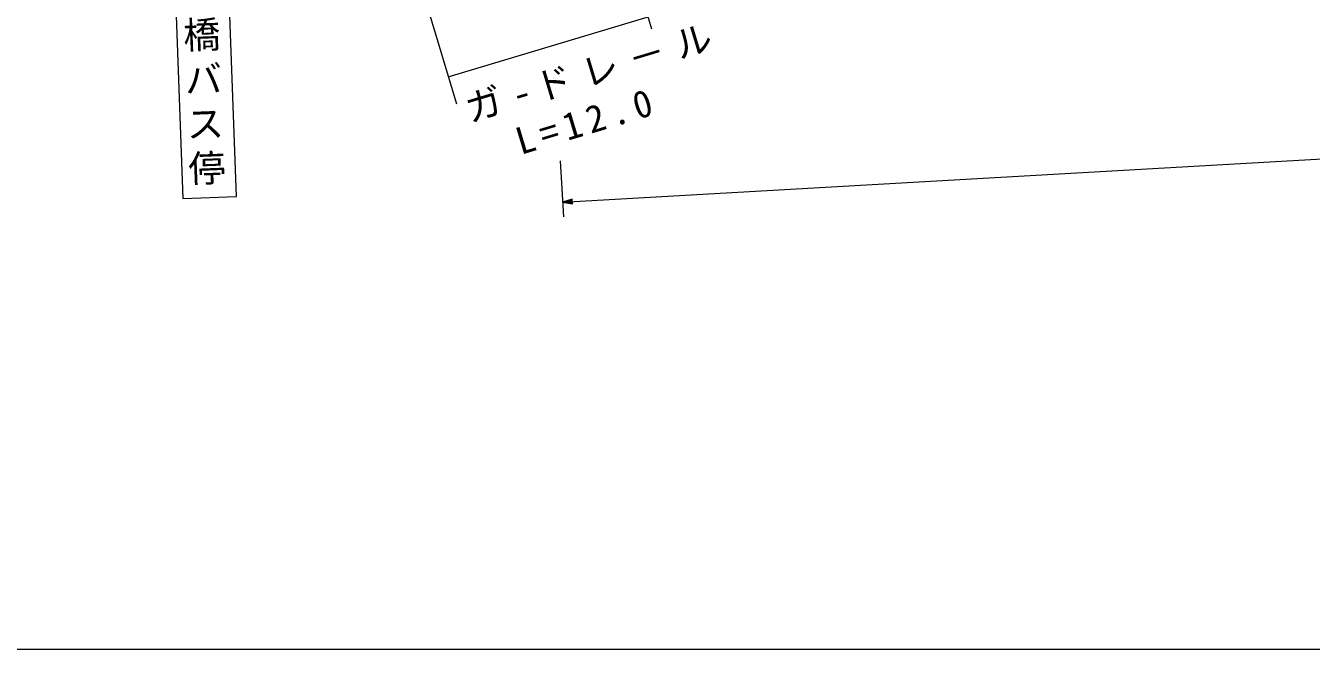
# Model space of a CAD drawing. Units: millimetres, scale not verified. Extents: x 39871 to 677802, y 19935 to 378772.
# Drawn here: x 376911 to 463265, y 204338 to 246222 of the extents above; entities that cross this region are included whole.
import ezdxf

# ---------------------------------------------------------------- set-up
doc = ezdxf.new("R2010")
doc.units = ezdxf.units.MM
doc.header["$LTSCALE"] = 996.768
doc.layers.add('S-SUV', color=7, linetype='Continuous', lineweight=13)
doc.styles.add('@ＭＳ ゴシック', font='')
doc.styles.add('ＭＳ ゴシック', font='')
doc.styles.get('@ＭＳ ゴシック').set_extended_font_data('@MS Gothic')
doc.styles.get('ＭＳ ゴシック').set_extended_font_data('MS Gothic')

msp = doc.modelspace()

# ---------------------------------------------------------------- linework, layer by layer
at = {"layer": 'S-SUV'}
for p, q in [((386770, 253704.8), (387458.3, 234623.8)), ((391066.8, 234753.9), (390378.5, 253834.9)), ((402981.5, 250507.6), (405847.1, 240966.2)), ((418968.8, 245987.7), (418494.2, 247567.8)), ((405297.1, 242797.7), (418716.4, 246828)), ((412973.8, 234373.9), (561810.9, 242834.2)), ((412816.2, 237147.1), (413030.4, 233379)), ((387458.3, 234623.8), (391066.8, 234753.9)), ((413611.5, 234572.4), (412973.8, 234373.9)), ((412973.8, 234373.9), (413629.9, 234248.9)), ((413040.1, 234377.7), (413596.7, 234547.2)), ((413612.3, 234272.3), (413041.7, 234377.8)), ((413106.4, 234381.4), (413573.8, 234521.6)), ((413586.7, 234295.2), (413106.4, 234381.4)), ((413171.1, 234385.1), (413550.9, 234495.9)), ((413561, 234318), (413171.1, 234385.1)), ((413237.4, 234388.9), (413528, 234470.3)), ((413535.4, 234340.9), (413237.4, 234388.9)), ((413302.1, 234392.6), (413505.2, 234444.7)), ((413509.8, 234363.8), (413302.1, 234392.6)), ((413368.4, 234396.3), (413482.3, 234419)), ((413483.2, 234402.8), (413368.4, 234396.3)), ((413484.1, 234386.7), (413368.4, 234396.3)), ((413482.3, 234419), (413484.1, 234386.7)), ((413505.2, 234444.7), (413509.8, 234363.8)), ((413528, 234470.3), (413535.4, 234340.9)), ((413550.9, 234495.9), (413561, 234318)), ((413573.8, 234521.6), (413586.7, 234295.2)), ((413596.7, 234547.2), (413612.3, 234272.3)), ((413629.9, 234248.9), (413611.5, 234572.4)), ((39870.7, 204337.5), (577128.9, 204337.5))]:
    msp.add_line(p, q, dxfattribs=at)

# ---------------------------------------------------------------- texts
at = {"layer": 'S-SUV', "char_height": 1827, "attachment_point": 7}
for s, insert, rotation, style in [('\\T1.2;荒瀬橋バス停', (387252.4, 252824.2), 272.2, '@ＭＳ ゴシック'), ('\\T1.31;ガ-ドレ－ル', (406782.7, 239611.2), 16.8, 'ＭＳ ゴシック'), ('\\T1.32;L=12.0', (410159, 237509), 16.8, 'ＭＳ ゴシック')]:
    msp.add_mtext(s, dxfattribs=dict(at, insert=insert, rotation=rotation, style=style))

doc.saveas('drawing.dxf')
